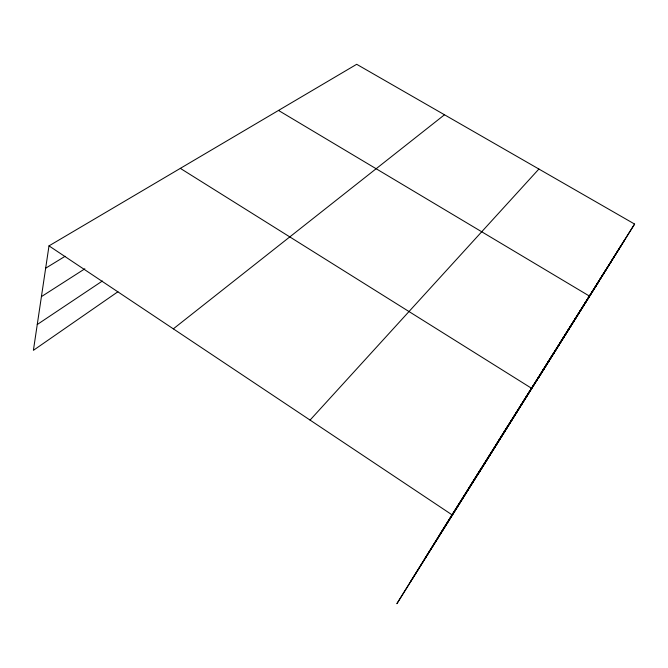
<?xml version="1.0" encoding="UTF-8"?>
<svg xmlns="http://www.w3.org/2000/svg" width="668" height="668" viewBox="0 0 668 668"><rect width="100%" height="100%" fill="white"/><g stroke="black" fill="none" stroke-linecap="round" stroke-linejoin="round"><path stroke-width="1" d="M634.6 224.064L452.011 514.819L396.875 603.705L634.6 224.064L356.687 64.295L48.998 245.874L33.4 350.333L117.935 291.732M469.855 486.63L481.603 467.692M496.332 444.437L507.93 425.766M477.904 474.522L531.494 388.242L180.335 168.369M541.523 372.46L552.712 354.457M560.953 341.515L571.917 323.871M538.475 377.946L589.385 296.058L278.498 110.437M595.305 286.806L605.801 269.922M610.552 262.507L620.814 246.008M440.137 533.949L624.572 240.179M425.099 558.197L611.646 260.954M410.411 581.886L598.787 281.629M310.061 420.089L538.901 169.037M173.329 328.848L444.496 114.771M37.258 324.514L102.388 281.003M41.424 296.625L84.853 268.795M45.666 268.202L65.13 256.278M48.998 245.874L452.011 514.819"/></g></svg>
